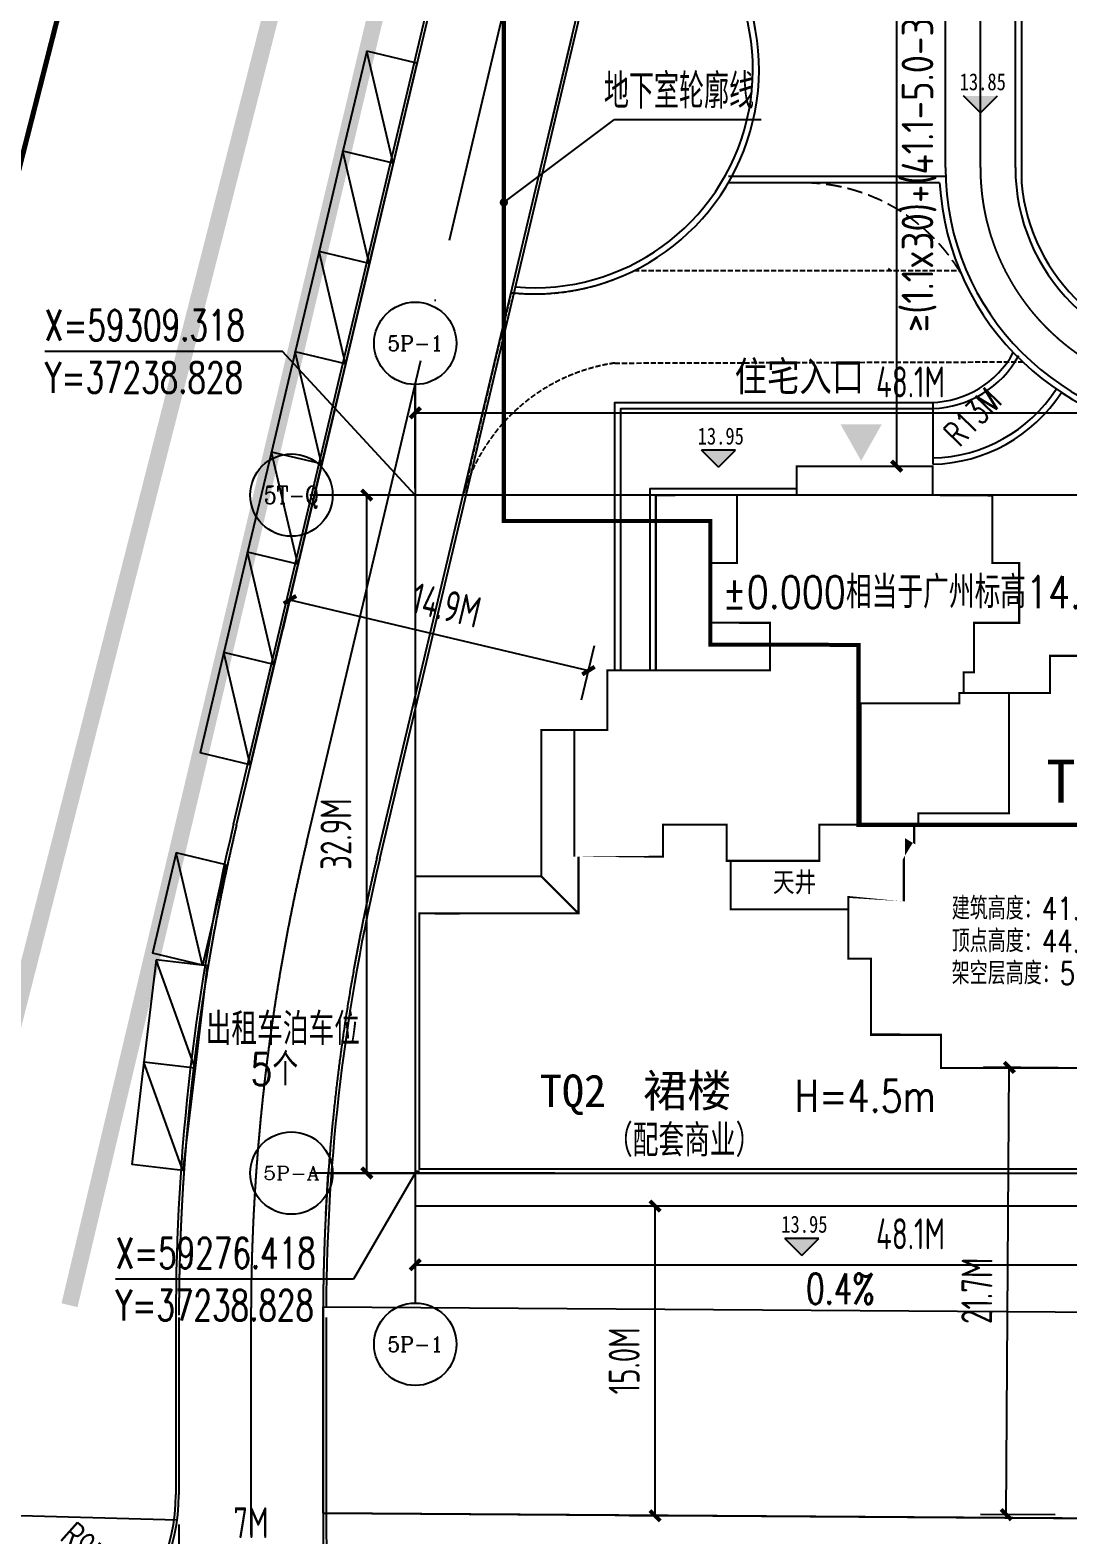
# Model space of a CAD drawing. Extents: x 37173252 to 74842692, y 59158332 to 118813339.
# Drawn here: x 37220122 to 37270520, y 59258859 to 59331882 of the extents above; entities that cross this region are included whole.
import ezdxf
from ezdxf.enums import TextEntityAlignment as Align

# ---------------------------------------------------------------- set-up
doc = ezdxf.new("R2010")
doc.units = 0
doc.header["$LTSCALE"] = 1000
doc.header["$MEASUREMENT"] = 0
for name, pattern in [('ACAD_ISO02W100', [15, 12, -3]), ('ACAD_ISO04W100', [30, 24, -3, 0, -3]), ('DASH', [0.35, 0.25, -0.1]), ('DOTE', [2.4200000000000004, 2, -0.2, 0.02, -0.2])]:
    doc.linetypes.add(name, pattern=pattern)
for name, color, linetype in [('-1-500室外标高', 4, 'Continuous'), ('@PAVE', 9, 'Continuous'), ('@YL', 2, 'Continuous'), ('@填充', 8, 'Continuous'), ('Axis', 6, 'Continuous'), ('AXIS_TEXT', 7, 'Continuous'), ('DIM_COOR', 3, 'Continuous'), ('DIM_LEAD', 3, 'Continuous'), ('DIM_SYMB', 3, 'Continuous'), ('DL_道路中线_支路网_', 4, 'ACAD_ISO04W100'), ('DL_道路红线_干道网_', 6, 'Continuous'), ('DL_道路红线_支路网_', 1, 'Continuous'), ('DOTE', 16, 'Continuous'), ('DXPM', 4, 'Continuous'), ('PUB_DIM', 3, 'Continuous'), ('PUB_TEXT', 7, 'Continuous'), ('RMJM - P1 - P - 120-1$0$文字说明', 7, 'Continuous'), ('SHAPE', 161, 'Continuous'), ('WALL', 4, 'Continuous'), ('入口', 4, 'Continuous'), ('地下轮廓', 5, 'Continuous'), ('屋顶轮廓', 36, 'Continuous'), ('建筑间距退缩', 5, 'Continuous'), ('总图草图2013.08.27$0$花都地段2终极版总图、 - 副本$0$DL_道路红线_干道网_', 6, 'Continuous'), ('总图草图2013_08_27$0$花都地段2', 6, 'Continuous'), ('扑救面', 2, 'Continuous'), ('竖向标高', 1, 'Continuous'), ('车位', 40, 'Continuous'), ('铺地', 5, 'Continuous')]:
    doc.layers.add(name, color=color, linetype=linetype)
doc.styles.add('_DIMFONT', font='gbenor.shx', dxfattribs={"bigfont": 'gbcbig.shx'})
doc.styles.add('_TCH_AXIS', font='COMPLEX', dxfattribs={"bigfont": 'GBCBIG'})
doc.styles.add('_TCH_DIM', font='SIMPLEX', dxfattribs={"bigfont": 'GBCBIG'})
doc.styles.add('_TCH_DIM_T3', font='SIMPLEX', dxfattribs={"width": 0.7058823529411765, "bigfont": 'GBCBIG'})
doc.styles.add('CHINESE', font='', dxfattribs={"width": 0.8})
doc.styles.add('DIM_FONT', font='superos.shx', dxfattribs={"width": 0.8, "bigfont": 'haiwenzw.shx'})
doc.styles.add('DIMST', font='', dxfattribs={"width": 0.8})
doc.styles.add('RMJM - P1 - P - 120-1$0$RMJM_TEXT', font='arial.ttf', dxfattribs={"height": 2.5})
doc.styles.add('text_zheng', font='simplex.shx', dxfattribs={"width": 0.8, "bigfont": 'hztxt.shx'})
doc.styles.get('CHINESE').set_extended_font_data('NSimSun')
doc.styles.get('DIMST').set_extended_font_data('SimSun')
doc.dimstyles.new('_TCH_ARCH&&500', dxfattribs={"dimtxt": 1487.5, "dimasz": 500, "dimexe": 1250, "dimexo": 1500, "dimgap": 631.2500000000001, "dimtad": 1, "dimdec": 0, "dimzin": 0, "dimdsep": 46, "dimtxsty": '_TCH_DIM_T3', "dimblk": 'ARCHTICK', "dimcen": 0.09, "dimclrt": 7, "dimazin": 2, "dimtfac": 1, "dimtdec": 0, "dimtix": 1, "dimtmove": 2, "dimatfit": 3, "dimfxl": 0, "dimtolj": 1, "dimtzin": 0, "dimarcsym": 0})
doc.dimstyles.new('DIMN500', dxfattribs={"dimscale": 5, "dimtxt": 300, "dimasz": 100, "dimexe": 250, "dimexo": 300, "dimgap": 150, "dimtad": 1, "dimdec": 0, "dimzin": 0, "dimdsep": 46, "dimtxsty": 'DIM_FONT', "dimblk": 'ARCHTICK', "dimcen": 0.09, "dimclrt": 7, "dimazin": 2, "dimtfac": 1, "dimtdec": 0, "dimtix": 1, "dimtmove": 2, "dimatfit": 3, "dimldrblk": 'ARCHTICK', "dimfxl": 0, "dimtolj": 1, "dimtzin": 0, "dimarcsym": 0})

# ---------------------------------------------------------------- blocks, each defined once
blk = doc.blocks.new('车位')
at = {"layer": '车位'}
for p, q in [((2126015.363578103, 462726.0883824006), (2126015.363578103, 465226.0883824006)), ((2131015.363578103, 465226.0883824006), (2126015.363578103, 465226.0883824006)), ((2131015.363578111, 462726.0891391188), (2131015.363578103, 465226.0883824006)), ((2131015.363578111, 462726.0891391188), (2126015.363578103, 462726.0883824006))]:
    blk.add_line(p, q, dxfattribs=at)
blk.add_lwpolyline([(2126015.363578103, 462726.0883824006), (2131015.363578111, 465226.0883824006)], dxfattribs=at)
blk = doc.blocks.new('_ArchTick')
at = {"color": 0, "linetype": 'ByBlock', "const_width": 0.4}
blk.add_lwpolyline([(-0.5, -0.5), (0.5, 0.5)], dxfattribs=at)
blk = doc.blocks.new('*D171')
at = {"layer": 'Defpoints', "color": 0}
for p in [(211579.0961868738, 62163.42127856456), (222202.7762888654, 62163.42127856455), (222202.7762888654, 29263.4212811719)]:
    blk.add_point(p, dxfattribs=at)
at = {"layer": 'PUB_DIM', "color": 0, "lineweight": -2}
for p, q in [((220702.7762888654, 62163.42127856455), (210329.0961868738, 62163.42127856456)), ((211579.0961868738, 29263.42128117191), (211579.0961868738, 62163.42127856456)), ((220702.7762888654, 29263.42128117191), (210329.0961868738, 29263.42128117191))]:
    blk.add_line(p, q, dxfattribs=at)
at = {"layer": 'PUB_DIM', "color": 0, "lineweight": -2, "xscale": 500, "yscale": 500, "zscale": 500}
for p, rotation in [((211579.0961868738, 62163.42127856456), 90), ((211579.0961868738, 29263.42128117191), 270)]:
    blk.add_blockref('_ArchTick', p, dxfattribs=dict(at, rotation=rotation))
at = {"layer": 'PUB_DIM', "color": 7, "insert": (210079.0961868738, 45713.42127986826), "char_height": 1500, "attachment_point": 5, "rotation": 90, "style": 'DIM_FONT'}
blk.add_mtext('\\A1;32.9M', dxfattribs=at)
blk = doc.blocks.new('*D172')
at = {"layer": 'Defpoints', "color": 0}
for p in [(262032.7170038074, 66155.61915054792), (213932.7170380801, 60996.82038653697), (262032.7170038074, 60996.82038653697)]:
    blk.add_point(p, dxfattribs=at)
at = {"layer": 'PUB_DIM', "color": 0, "lineweight": -2}
for p, q in [((213932.7170380801, 62496.82038653697), (213932.7170380801, 67405.61915054792)), ((262032.7170038074, 62496.82038653697), (262032.7170038074, 67405.61915054792)), ((213932.7170380801, 66155.61915054792), (262032.7170038074, 66155.61915054792))]:
    blk.add_line(p, q, dxfattribs=at)
at = {"layer": 'PUB_DIM', "color": 0, "lineweight": -2, "xscale": 500, "yscale": 500, "zscale": 500, "rotation": 180}
blk.add_blockref('_ArchTick', (213932.7170380801, 66155.61915054792), dxfattribs=at)
at = {"layer": 'PUB_DIM', "color": 0, "lineweight": -2, "xscale": 500, "yscale": 500, "zscale": 500}
blk.add_blockref('_ArchTick', (262032.7170038074, 66155.61915054792), dxfattribs=at)
at = {"layer": 'PUB_DIM', "color": 7, "insert": (237982.7170209438, 67655.61915054792), "char_height": 1500, "attachment_point": 5, "style": 'DIM_FONT'}
blk.add_mtext('\\A1;48.1M', dxfattribs=at)
blk = doc.blocks.new('*D173')
at = {"layer": 'Defpoints', "color": 0}
for p in [(213932.7170380801, 29520.09449283782), (262032.7170038074, 29520.09449283782), (262032.7170038074, 24814.37482884544)]:
    blk.add_point(p, dxfattribs=at)
at = {"layer": 'PUB_DIM', "color": 0, "lineweight": -2}
for p, q in [((213932.7170380801, 28020.09449283782), (213932.7170380801, 23564.37482884544)), ((262032.7170038074, 28020.09449283782), (262032.7170038074, 23564.37482884544)), ((213932.7170380801, 24814.37482884544), (262032.7170038074, 24814.37482884544))]:
    blk.add_line(p, q, dxfattribs=at)
at = {"layer": 'PUB_DIM', "color": 0, "lineweight": -2, "xscale": 500, "yscale": 500, "zscale": 500, "rotation": 180}
blk.add_blockref('_ArchTick', (213932.7170380801, 24814.37482884544), dxfattribs=at)
at = {"layer": 'PUB_DIM', "color": 0, "lineweight": -2, "xscale": 500, "yscale": 500, "zscale": 500}
blk.add_blockref('_ArchTick', (262032.7170038074, 24814.37482884544), dxfattribs=at)
at = {"layer": 'PUB_DIM', "color": 7, "insert": (237982.7170209438, 26314.37482884544), "char_height": 1500, "attachment_point": 5, "style": 'DIM_FONT'}
blk.add_mtext('\\A1;48.1M', dxfattribs=at)
blk = doc.blocks.new('T4lkx')
at = {"layer": 'SHAPE', "const_width": 100}
for points in [[(239895.6497102808, 104740.1709828681), (236495.6497090003, 104740.1709851908), (236495.6497091865, 107940.1709828145), (236495.6497091865, 108440.1709828145), (235395.6497091865, 108440.1709828145), (235395.6497091856, 111440.1709828145), (238095.6497095488, 111440.1658329928), (238095.6497095581, 114040.1709829083), (238595.6497095581, 114040.1713640532), (238595.6490234975, 114940.1709877053), (233995.6497099306, 114940.1709877053), (233995.6497099316, 113190.1713663686), (229495.5215359163, 113190.1713663686), (229495.5215359163, 114940.1709853782), (226395.6497093728, 114940.1709853782), (226395.6497093718, 113390.170985285), (222095.6497092964, 113390.1709854682), (222095.6497095581, 119540.1709854713), (223695.6497091856, 119540.1709854712), (223695.6497091874, 122440.1709825834), (231595.6497099306, 122440.1709851907), (231595.6497099306, 124740.1709801155), (228695.6497112894, 124740.2292613536), (228695.6497101169, 127440.1709828636), (228695.6497100303, 127640.1709828636), (229995.6497099306, 127640.1709828636), (229995.6497099316, 130940.1709825835), (232895.6496860329, 130940.1709825834), (232895.6496860338, 132340.1709677755), (239495.6497090003, 132340.1709677755), (239495.6497090003, 130940.1709828636), (242395.6497091865, 130940.1709825835), (242395.6497093718, 128140.1709828152), (242395.6497094044, 127640.1709828152), (243695.6497091874, 127640.1709828152), (243695.6497091874, 124740.1709829083), (241495.6497089993, 124740.1709826773), (241495.6497089993, 122340.1709827218), (240995.6497091856, 122340.1709827218), (240995.6497093718, 121340.1709828152), (245195.6497091856, 121340.1709828152), (245195.6497091856, 123140.1709678207), (249695.6497097444, 123140.1709678207), (249695.6497097444, 121340.1709827387), (252595.6497095581, 121340.1709827387), (252595.6497095581, 122890.0862963041), (256895.6497093709, 122890.0862963041), (256895.6497093709, 116740.1709677275), (255295.6497097444, 116740.1709677275), (255295.6497097444, 113840.1709678207), (248895.6497093718, 113840.1713640532), (248895.6497093728, 111440.1709828145), (251595.6497095581, 111440.1717455229), (251595.6497095581, 108640.1709850975), (251595.6497095581, 108440.1709850975), (250495.6497089993, 108440.1709850975), (250495.6496705459, 104740.1709851908), (247095.6497091884, 104740.1709851908), (247095.6497091884, 103140.170987321), (239895.6497091874, 103140.170987321)], [(240795.6497097453, 121340.1709828152), (240795.6497097453, 120840.1709828152), (235995.6497091865, 120840.1711733185), (235995.6497204956, 114940.170982722), (238795.6497096876, 114940.1709877053), (238795.6497096876, 115490.1709828636), (243195.6497085569, 115490.1709827984), (243195.6497107847, 121340.1709828152)]]:
    blk.add_lwpolyline(points, close=True, dxfattribs=at)
at = {"layer": 'SHAPE'}
for points in [[(256898.0663399575, 116951.746879308, 100, 100, 0), (259397.9839430563, 116951.7468792896, 100, 100, 0), (259397.9839430563, 110851.6280429932, 100, 100, 0), (262970.649715744, 110851.6280429931, 100, 100, 0), (262970.649715744, 97439.627937329, 100, 100, 0), (262470.649715744, 97439.627937329, 100, 100, 0), (262470.6496855132, 96439.627937329, 100, 100, 0), (214370.6497197896, 96439.627937329, 100, 100, 0), (214370.6497061625, 112439.627940801, 100, 100, 0), (220495.6497091874, 112439.627940801, 100, 100, 0), (220495.6497091874, 119540.1711733183, 100, 100, 0), (222095.649709559, 119540.1711733183, 0, 0, 0)], [(256898.0663399561, 116751.746879308, 100, 100, 0), (259197.9839430563, 116751.7468792911, 100, 100, 0), (259197.9839430563, 110651.6280429932, 100, 100, 0), (262270.649715744, 110651.6280429931, 100, 100, 0), (262270.649715744, 98239.627937329, 100, 100, 0), (214570.6497180862, 98239.627937329, 100, 100, 0), (214570.6497180862, 110639.627940801, 100, 100, 0), (222295.6497091874, 110639.627940801, 100, 100, 0), (222295.6497091874, 113390.1709853334, 0, 0, 0)]]:
    blk.add_lwpolyline(points, format="xyseb", dxfattribs=at)
at = {"layer": 'SHAPE', "const_width": 100}
for points in [[(220495.6497091874, 112439.627940801), (222295.6497091874, 110639.627940801)], [(262270.649715744, 98239.627937329), (262470.6497399286, 98239.627937329), (262470.6497399286, 97439.627937329)]]:
    blk.add_lwpolyline(points, dxfattribs=at)
blk = doc.blocks.new('*D79')
at = {"layer": 'Defpoints', "color": 0}
for p in [(37225831.38726225, 59411072.95613218), (37234493.33696943, 59409016.46889378), (37199554.03640519, 59261851.70237319)]:
    blk.add_point(p, dxfattribs=at)
at = {"layer": 'PUB_DIM', "color": 0, "lineweight": -2}
for p, q in [((37190892.08669802, 59263908.18961159), (37225831.38726225, 59411072.95613218)), ((37233033.90465456, 59409362.96177729), (37224615.19366653, 59411361.70020177)), ((37198094.60409033, 59262198.1952567), (37189675.8931023, 59264196.93368118))]:
    blk.add_line(p, q, dxfattribs=at)
at = {"layer": 'PUB_DIM', "color": 0, "lineweight": -2, "xscale": 500, "yscale": 500, "zscale": 500}
for p, rotation in [((37225831.38726225, 59411072.95613218), 76.64432631951914), ((37190892.08669802, 59263908.18961159), 256.6443263195191)]:
    blk.add_blockref('_ArchTick', p, dxfattribs=dict(at, rotation=rotation))
at = {"layer": 'PUB_DIM', "color": 7, "insert": (37206902.30466527, 59337837.0657554), "char_height": 1500, "attachment_point": 5, "rotation": 76.64432631951914, "style": 'DIM_FONT'}
blk.add_mtext('\\A1;151.3M', dxfattribs=at)
blk = doc.blocks.new('*D123')
at = {"layer": 'Defpoints', "color": 0}
for p in [(37250471.44377649, 59274817.77043389), (37253139.05744061, 59274817.77043389), (37253139.05744061, 59259791.87496262)]:
    blk.add_point(p, dxfattribs=at)
at = {"layer": 'PUB_DIM', "color": 0, "lineweight": -2}
for p, q in [((37251639.05744061, 59274817.77043389), (37249221.44377649, 59274817.77043389)), ((37250471.44377649, 59259791.87496262), (37250471.44377649, 59274817.77043389)), ((37251639.05744061, 59259791.87496262), (37249221.44377649, 59259791.87496262))]:
    blk.add_line(p, q, dxfattribs=at)
at = {"layer": 'PUB_DIM', "color": 0, "lineweight": -2, "xscale": 500, "yscale": 500, "zscale": 500}
for p, rotation in [((37250471.44377649, 59274817.77043389), 90), ((37250471.44377649, 59259791.87496262), 270)]:
    blk.add_blockref('_ArchTick', p, dxfattribs=dict(at, rotation=rotation))
at = {"layer": 'PUB_DIM', "color": 7, "insert": (37248971.44377647, 59267304.82269827), "char_height": 1500, "attachment_point": 5, "rotation": 90, "style": 'DIM_FONT'}
blk.add_mtext('\\A1;15.0M', dxfattribs=at)
blk = doc.blocks.new('*D124')
at = {"layer": 'Defpoints', "color": 0}
for p in [(37267672.84992249, 59281544.78025973), (37271553.14558683, 59281518.31348389), (37271405.12693032, 59259817.28897711)]:
    blk.add_point(p, dxfattribs=at)
at = {"layer": 'PUB_DIM', "color": 0, "lineweight": -2}
for p, q in [((37270053.18047824, 59281528.54446723), (37266422.87899866, 59281553.30607918)), ((37267524.83126598, 59259843.75575295), (37267672.84992249, 59281544.78025973)), ((37269905.16182173, 59259827.51996045), (37266274.86034215, 59259852.2815724))]:
    blk.add_line(p, q, dxfattribs=at)
at = {"layer": 'PUB_DIM', "color": 0, "lineweight": -2, "xscale": 500, "yscale": 500, "zscale": 500}
for p, rotation in [((37267672.84992249, 59281544.78025973), 89.6092021928025), ((37267524.83126598, 59259843.75575295), 269.6092021928025)]:
    blk.add_blockref('_ArchTick', p, dxfattribs=dict(at, rotation=rotation))
at = {"layer": 'PUB_DIM', "color": 7, "insert": (37266098.87548564, 59270704.49898967), "char_height": 1500, "attachment_point": 5, "rotation": 89.6092021928025, "style": 'DIM_FONT'}
blk.add_mtext('\\A1;21.7M', dxfattribs=at)
blk = doc.blocks.new('*D128')
at = {"layer": 'Defpoints', "color": 0}
for p in [(37232059.04036157, 59301359.47895546), (37247236.93807258, 59300798.43430933), (37246553.14479596, 59297918.31366988)]:
    blk.add_point(p, dxfattribs=at)
at = {"layer": 'PUB_DIM', "color": 0, "lineweight": -2}
for p, q in [((37232405.53610439, 59302818.91059148), (37233031.58009053, 59305455.79262492)), ((37232742.83363818, 59304239.59959491), (37247236.93807258, 59300798.43430933)), ((37246899.64053878, 59299377.7453059), (37247525.68452492, 59302014.62733934))]:
    blk.add_line(p, q, dxfattribs=at)
at = {"layer": 'PUB_DIM', "color": 0, "lineweight": -2, "xscale": 500, "yscale": 500, "zscale": 500}
for p, rotation in [((37232742.83363818, 59304239.59959491), 166.6442140657718), ((37247236.93807258, 59300798.43430933), 346.6442140657718)]:
    blk.add_blockref('_ArchTick', p, dxfattribs=dict(at, rotation=rotation))
at = {"layer": 'PUB_DIM', "color": 7, "insert": (37240336.3815982, 59303978.44858813), "char_height": 1500, "attachment_point": 5, "rotation": 346.6442140657718, "style": 'DIM_FONT'}
blk.add_mtext('\\A1;14.9M', dxfattribs=at)
blk = doc.blocks.new('*D159')
at = {"layer": 'Defpoints', "color": 0}
for p in [(37227348.81749291, 59260866.00637938), (37234348.81749291, 59260866.00637937), (37234348.81749291, 59257949.60869566)]:
    blk.add_point(p, dxfattribs=at)
at = {"layer": 'PUB_DIM', "color": 0, "lineweight": -2}
for p, q in [((37227348.81749291, 59259366.00637938), (37227348.81749291, 59256699.60869566)), ((37234348.81749291, 59259366.00637937), (37234348.81749291, 59256699.60869566)), ((37227348.81749291, 59257949.60869566), (37234348.81749291, 59257949.60869566))]:
    blk.add_line(p, q, dxfattribs=at)
at = {"layer": 'PUB_DIM', "color": 0, "lineweight": -2, "xscale": 500, "yscale": 500, "zscale": 500, "rotation": 180}
blk.add_blockref('_ArchTick', (37227348.81749291, 59257949.60869566), dxfattribs=at)
at = {"layer": 'PUB_DIM', "color": 0, "lineweight": -2, "xscale": 500, "yscale": 500, "zscale": 500}
blk.add_blockref('_ArchTick', (37234348.81749291, 59257949.60869566), dxfattribs=at)
at = {"layer": 'PUB_DIM', "color": 7, "insert": (37230848.81749291, 59259449.60869566), "char_height": 1500, "attachment_point": 5, "style": 'DIM_FONT'}
blk.add_mtext('\\A1;7M', dxfattribs=at)
blk = doc.blocks.new('gdzh')
at = {"layer": 'PUB_TEXT', "style": 'text_zheng', "width": 0.8}
for s, p in [('建筑高度：41.0M', (37262342.91724998, 59367741.58838728)), ('顶点高度：44.7M', (37262342.91724998, 59366162.16232973)), ('架空层高度：5.0M', (37262342.91724998, 59364599.57123986))]:
    blk.add_text(s, height=1093.0626, dxfattribs=at).set_placement(p)
blk = doc.blocks.new('*D267')
at = {"layer": 'Defpoints', "color": 0}
for p in [(37256841.967224, 59361268.22851102), (37262206.52753943, 59361268.22851102), (37256841.967224, 59310718.31346433)]:
    blk.add_point(p, dxfattribs=at)
at = {"layer": 'PUB_DIM', "color": 0, "lineweight": -2}
for p, q in [((37258341.967224, 59361268.22851102), (37263456.52753943, 59361268.22851102)), ((37262206.52753943, 59310718.31346433), (37262206.52753943, 59361268.22851102)), ((37258341.967224, 59310718.31346433), (37263456.52753943, 59310718.31346433))]:
    blk.add_line(p, q, dxfattribs=at)
at = {"layer": 'PUB_DIM', "color": 0, "lineweight": -2, "xscale": 500, "yscale": 500, "zscale": 500}
for p, rotation in [((37262206.52753943, 59361268.22851102), 90), ((37262206.52753943, 59310718.31346433), 270)]:
    blk.add_blockref('_ArchTick', p, dxfattribs=dict(at, rotation=rotation))
at = {"layer": 'PUB_DIM', "color": 7, "insert": (37260831.52753942, 59335993.27098768), "char_height": 1487.5, "attachment_point": 5, "rotation": 90, "style": '_TCH_DIM_T3'}
blk.add_mtext('\\A1;5005M', dxfattribs=at)
blk = doc.blocks.new('T4dwzx')
at = {"layer": 'Axis'}
for p, q in [((213932.7170380801, 64369.04961362568), (213932.7170380801, 67572.15113314235)), ((262032.7170038084, 64369.04961362568), (262032.7170038084, 67572.15113314235))]:
    blk.add_line(p, q, dxfattribs=at)
at = {"layer": 'DOTE', "linetype": 'DOTE', "ltscale": 1000}
for p, q in [((213932.7170380801, 67527.95406595542), (213932.7170380801, 22953.04837664778)), ((262032.7170038074, 67527.95406595542), (262032.7170038074, 22953.04837664778)), ((264967.1511600104, 62163.4212785645), (209917.0816758443, 62163.4212785646)), ((209917.0816758442, 29263.4212811719), (264967.1511600103, 29263.42128117179))]:
    blk.add_line(p, q, dxfattribs=at)
at = {"layer": 'PUB_DIM'}
for p, q in [((213256.1719347871, 62163.42127856462), (208813.6589895058, 62163.42127856463)), ((264922.4192420057, 62163.42127856439), (264967.1511600104, 62163.42127856439)), ((211856.1719347879, 29263.42128117202), (208813.6589895056, 29263.42128117202)), ((262032.7170038084, 26649.55530826192), (262032.7170038074, 22953.04837664778)), ((213932.7170380801, 24649.55530826192), (213932.7170380801, 22953.04837664778))]:
    blk.add_line(p, q, dxfattribs=at)
for centre in [(213932.7170380801, 69527.95406595542), (262032.7170038074, 69527.95406595542), (207917.0816758443, 62163.42127856464), (207917.0816758442, 29263.42128117202), (213932.7170380801, 20953.04837664778), (262032.7170038074, 20953.04837664778)]:
    blk.add_circle(centre, 2000, dxfattribs=at)
at = {"layer": 'AXIS_TEXT', "style": '_TCH_AXIS'}
for s, height, p, p2 in [('5P-1', 736.728736217905, (212582.0476883473, 69159.58969784647), (215283.3863878129, 69159.58969784647)), ('5P-1', 736.728736217905, (260682.0476540746, 69159.58969784647), (263383.3863535402, 69159.58969784647)), ('5P-A', 664.2054009095552, (206557.0420454103, 28931.31858071724), (209277.121306278, 28931.31858071724)), ('5P-1', 736.728736217905, (212582.0476883473, 20584.68400853883), (215283.3863878129, 20584.68400853883)), ('5P-2', 694.6551002506621, (260676.4856176038, 20605.72082652245), (263388.9483900111, 20605.72082652245))]:
    blk.add_text(s, height=height, dxfattribs=at).set_placement(p, p2, align=Align.FIT)
at = {"layer": 'AXIS_TEXT', "style": '_TCH_AXIS', "width": 0.8076923076923013}
blk.add_text('5T-Q', height=855.7602171524121, dxfattribs=at).set_placement((206584.0705683569, 61735.54116998844), (209250.0927833317, 61735.54116998844), align=Align.FIT)
at = {"layer": 'PUB_DIM'}
for p1, p2, distance, text, picture, middle in [((213932.7170380801, 60996.82038653697), (262032.7170038074, 60996.82038653697), 5158.7987640109495, '48.1M', '*D172', (237982.7170209438, 67655.61915054792)), ((222202.7762888654, 29263.4212811719), (222202.7762888654, 62163.42127856455), 10623.680101991602, '32.9M', '*D171', (210079.0961868738, 45713.42127986826)), ((213932.7170380801, 29520.09449283782), (262032.7170038074, 29520.09449283782), -4705.719663992379, '48.1M', '*D173', (237982.7170209438, 26314.37482884544))]:
    dim = blk.add_aligned_dim(p1=p1, p2=p2, distance=distance, text=text, dimstyle='DIMN500', dxfattribs=at)
    dim.commit()
    dim.dimension.update_dxf_attribs({"geometry": picture, "text_midpoint": middle})

msp = doc.modelspace()

# ---------------------------------------------------------------- hatches: boundary and pattern name
at = {"layer": '-1-500室外标高'}
for points in [[(37266268.68091409, 59327862.61002349), (37267093.68091409, 59328687.61002349), (37265443.68091409, 59328687.61002349)], [(37253545.59890294, 59310670.03682721), (37254370.59890294, 59311495.03682721), (37252720.59890294, 59311495.03682721)], [(37257605.46449582, 59272422.78893571), (37258430.46449582, 59273247.78893571), (37256780.46449582, 59273247.78893571)]]:
    msp.add_hatch(color=113, dxfattribs=at).paths.add_polyline_path(points)
at = {"layer": 'DXPM'}
h = msp.add_hatch(dxfattribs=at)
h.set_pattern_fill('ANSI31', color=3, scale=500)
h.set_pattern_definition([(45, (525594.2135760635, 719402.8489548042), (-561.2660075668219, 561.266007566822), [])])
edge = h.paths.add_edge_path()
edge.add_line((37251609.29443296, 59455031.68350083), (37247369.68145239, 59455031.68350083))
edge.add_line((37247369.68145239, 59455031.68350083), (37235793.66509082, 59422077.50074053))
edge.add_line((37235793.66509082, 59422077.50074053), (37218587.28919655, 59357923.23732547))
edge.add_arc((37334491.02620281, 59326837.4893127), 119999.9999230386, 164.9864245769428, 165.7212556637104)
edge.add_line((37218198.15066832, 59356434.23037401), (37200078.01068217, 59285235.74336168))
edge.add_arc((37316370.8862922, 59255639.0022808), 120000.0000010792, 165.7212556635506, 168.3180353469372)
edge.add_line((37198856.49492482, 59279936.48819627), (37185751.64689524, 59216555.10604323))
edge.add_line((37185751.64689524, 59216555.10604323), (37185751.64689524, 59196799.97575283))
edge.add_line((37185751.64689524, 59196799.97575283), (37202773.64130298, 59279126.57199655))
edge.add_arc((37316370.88628353, 59255639.00228001), 115999.9999929291, 165.7212556634007, 168.3180353469914, ccw=False)
edge.add_line((37203954.43986844, 59284249.18532316), (37222074.57986048, 59355447.67235776))
edge.add_arc((37334491.0260864, 59326837.48936308), 115999.9997976466, 164.9864245766201, 165.7212556635539, ccw=False)
edge.add_line((37222450.74710411, 59356887.04574291), (37239617.84555823, 59420894.86255683))
edge.add_line((37239617.84555823, 59420894.86255683), (37251609.29443296, 59455031.68350083))

# ---------------------------------------------------------------- linework, layer by layer
at = {"layer": '-1-500室外标高', "color": 113}
for p, q in [((37266268.68091409, 59327862.61002349), (37265443.68091409, 59328687.61002349)), ((37266268.68091409, 59327862.61002349), (37267093.68091409, 59328687.61002349)), ((37253545.59890294, 59310670.03682721), (37252720.59890294, 59311495.03682721)), ((37254370.59890294, 59311495.03682721), (37252720.59890294, 59311495.03682721)), ((37253545.59890294, 59310670.03682721), (37254370.59890294, 59311495.03682721)), ((37257605.46449582, 59272422.78893571), (37256780.46449582, 59273247.78893571)), ((37258430.46449582, 59273247.78893571), (37256780.46449582, 59273247.78893571)), ((37257605.46449582, 59272422.78893571), (37258430.46449582, 59273247.78893571))]:
    msp.add_line(p, q, dxfattribs=at)
at = {"color": 3, "const_width": 800}
msp.add_lwpolyline([(37222037.33951528, 59270004.2466075), (37254553.7010559, 59406962.37035752), (37270640.79804713, 59455031.68350083)], dxfattribs=at)
at = {"layer": '@PAVE', "color": 8}
for points in [[(37263953.16535012, 59313519.29526088, 0.2667120045463536), (37268129.91555491, 59316088.8299645)], [(37263947.30761859, 59311118.44109984, 0.2491349104630736), (37269951.74195856, 59314460.15394828, 0.2491349104630736)]]:
    msp.add_lwpolyline(points, format="xyb", dxfattribs=at)
at = {"layer": '@YL', "color": 8}
for p, q in [((37264568.68091409, 59325209.66605668), (37264568.68091409, 59334087.4938293)), ((37267968.6809141, 59325209.65635765), (37267968.68091409, 59334087.4938293))]:
    msp.add_line(p, q, dxfattribs=at)
at = {"layer": '@YL'}
for points in [[(37268268.68091409, 59334087.4938293), (37268268.68091409, 59324475.8338435)], [(37264289.40935198, 59324475.8338435), (37254029.9278967, 59324475.8338435)], [(37248512.05970146, 59311318.31348304), (37248512.05970146, 59313818.50026633)], [(37248512.05970146, 59300818.31348288), (37248512.05970146, 59313818.50026633), (37263953.16535012, 59313818.49826722)], [(37258053.71490362, 59313818.49826722), (37263953.16535012, 59313818.49826722), (37263953.16535012, 59310818.49826722)], [(37254453.14560118, 59309318.31348304), (37250512.05970146, 59309318.31348304), (37250512.05961651, 59300818.26427023)], [(37250512.05970146, 59300818.28887785), (37250512.05970146, 59309318.31348304)], [(37250512.05970146, 59309318.31348304), (37251453.14560118, 59309318.31348304)], [(37239769.26456037, 59289017.77045887), (37240969.26456039, 59289017.77045919)], [(37234479.24925801, 59274417.77043696), (37234604.17477487, 59276417.7704375)], [(37234604.17477487, 59276417.7704375), (37238828.14559741, 59276417.77045576)], [(37238828.14561104, 59276417.7704375), (37234604.17477487, 59276417.7704375)], [(37369454.00407649, 59268998.744937), (37358747.7021396, 59259071.53800904), (37234348.59117768, 59259920.04123382), (37234350.20831899, 59269920.26286779), (37369454.0040805, 59268998.74494072)]]:
    msp.add_lwpolyline(points, dxfattribs=at)
at = {"layer": '@YL', "color": 8}
for points in [[(37264568.68091409, 59324775.8338435), (37254029.9278967, 59324775.8338435)], [(37248812.05970146, 59300818.31348288), (37248812.05970146, 59313518.50022749), (37263953.16531128, 59313518.49826722)], [(37257353.14556366, 59309618.31348304), (37250212.05970445, 59309618.31348304), (37250212.05961651, 59300818.26427323)]]:
    msp.add_lwpolyline(points, dxfattribs=at)
at = {"layer": '@YL'}
for points in [[(37263894.60023376, 59313817.92659371, 0.2695816992329069), (37267866.35167648, 59316232.12714517, 0.2534984404820013)], [(37263953.16399468, 59310818.49826719, 0.2491349104631488), (37270203.56217441, 59314297.10003423, 0.2491349104631488)]]:
    msp.add_lwpolyline(points, format="xyb", dxfattribs=at)
at = {"layer": '@YL', "extrusion": (-0.00356103813364812, 0.02351838895667008, 0.9997170621672381)}
msp.add_arc((-45707093.51721061, -53070465.63730805, 1262873.480572978), 10892.85000000219, 76.12560061056, 239.9539919709087, dxfattribs=at)
at = {"layer": '@YL', "color": 8, "extrusion": (-0.00356103813364812, 0.02351838895667008, 0.9997170621672381)}
msp.add_arc((-45707093.51721062, -53070465.63730806, 1262873.480572978), 10592.85000000219, 76.35619758962913, 239.7233949918268, dxfattribs=at)
at = {"layer": '@YL', "color": 8}
for radius, start in [(12700, 180), (9300, 180.0000597541028)]:
    msp.add_arc((37277268.68091409, 59325209.66605668), radius, start, 270, dxfattribs=at)
at = {"layer": '@YL'}
for centre, radius, start, end in [((37277268.6809141, 59325209.66605668), 13000.00000000802, 183.2359884660619, 269.9999999999671), ((37277293.25627226, 59325268.99621966), 9059.363495872052, 185.0227718382888, 269.8445734039686)]:
    msp.add_arc(centre, radius, start, end, dxfattribs=at)
at = {"layer": '@填充'}
msp.add_lwpolyline([(37246431.07879896, 59331589.09570916), (37245357.23433805, 59327069.94709661)], dxfattribs=at)
at = {"layer": 'DIM_COOR', "color": 3}
for p, q in [((37232386.68997415, 59316291.71472245), (37220836.68997415, 59316291.71472245)), ((37238828.14559741, 59309318.31347915), (37232386.68997415, 59316291.71472245)), ((37238828.14561104, 59276417.7704375), (37235825.14634544, 59271268.17310074)), ((37235825.14634544, 59271268.17310074), (37224275.14634544, 59271268.17310074))]:
    msp.add_line(p, q, dxfattribs=at)
at = {"layer": 'DIM_LEAD'}
for p, q in [((37243128.62157898, 59323521.22352821), (37248499.99188159, 59327548.95990441)), ((37248499.99188159, 59327548.95990441), (37255624.54043385, 59327548.95990441))]:
    msp.add_line(p, q, dxfattribs=at)
at = {"layer": 'DIM_LEAD', "const_width": 200}
msp.add_lwpolyline([(37243048.61592156, 59323461.23107219, 1), (37243208.6272364, 59323581.21598424, 1)], format="xyb", close=True, dxfattribs=at)
at = {"layer": 'DIM_SYMB'}
msp.add_lwpolyline([(37259506.27028713, 59269532.67403563, 0, 0, 0), (37259506.27028713, 59265531.6766452, 400.0000000000001, 0, 0), (37259506.27028713, 59264031.6766452, 0, 0, 0)], format="xyseb", dxfattribs=at)
at = {"layer": 'DL_道路中线_支路网_', "color": 8}
for p, q in [((37233553.37509179, 59292501.87916245), (37253868.0428572, 59378066.76538743)), ((37266268.68091409, 59325209.65884729), (37266268.68091409, 59334087.4938293))]:
    msp.add_line(p, q, dxfattribs=at)
msp.add_lwpolyline([(37230848.81749291, 59269402.16297431), (37230848.8174929, 59258858.62910893)], dxfattribs=at)
for centre, radius, start, end in [((37277268.68091409, 59325209.66605668), 11000, 180.0000375515651, 270), ((37330848.81749291, 59269402.16297431), 100000, 166.6442141430104, 180)]:
    msp.add_arc(centre, radius, start, end, dxfattribs=at)
at = {"layer": 'DL_道路中线_支路网_'}
for centre, radius in [((37330848.81749291, 59269402.16297434), 103500), ((37330848.81749291, 59269402.16297431), 96500)]:
    msp.add_arc(centre, radius, 166.6442141430104, 180, dxfattribs=at)
at = {"layer": 'DL_道路红线_干道网_', "color": 8}
for p, q in [((37209665.62801071, 59260088.39914797), (37227263.37607782, 59259583.69156599)), ((37234348.8174929, 59259920.03969017), (37358747.70214892, 59259071.53801773))]:
    msp.add_line(p, q, dxfattribs=at)
at = {"layer": 'DL_道路红线_支路网_', "color": 8}
for p, q in [((37230002.09144416, 59293345.01880332), (37250079.37668317, 59377910.05560443)), ((37237104.65873943, 59291658.73952158), (37257419.32650484, 59377223.62574656))]:
    msp.add_line(p, q, dxfattribs=at)
at = {"layer": 'DL_道路红线_支路网_', "color": 4}
for p, q in [((37230148.03460777, 59293310.36922904), (37250225.31984677, 59377875.40603015)), ((37236958.71557583, 59291693.38909586), (37257273.38334124, 59377258.27532084))]:
    msp.add_line(p, q, dxfattribs=at)
at = {"layer": 'DL_道路红线_支路网_', "color": 8}
for points in [[(37227198.81749291, 59269402.16297434), (37227198.81749291, 59260820.88404745)], [(37234498.81749291, 59269402.16297431), (37234498.8174929, 59258858.62910893)]]:
    msp.add_lwpolyline(points, dxfattribs=at)
at = {"layer": 'DL_道路红线_支路网_', "color": 4}
for points in [[(37227348.81749291, 59269402.16297434), (37227348.81749291, 59260820.88404745)], [(37234348.81749291, 59269402.16297431), (37234348.8174929, 59258858.62910893)]]:
    msp.add_lwpolyline(points, dxfattribs=at)
at = {"layer": 'DL_道路红线_支路网_', "color": 8}
for centre, radius, start, end in [((37330848.81749291, 59269402.16297434), 103650, 166.6442141430104, 180), ((37330848.81749367, 59269402.16297422), 96350.00000076274, 166.6442141430642, 179.6925120892613), ((37218348.81749291, 59260820.88404745), 8850, 260.1079847009883, 0), ((37243348.8174929, 59258858.62910892), 8850, 180, 269.6092021469956)]:
    msp.add_arc(centre, radius, start, end, dxfattribs=at)
at = {"layer": 'DL_道路红线_支路网_', "color": 4}
for centre, start, end in [((37218348.81749291, 59260820.88404745), 260.1079847009883, 0), ((37243348.8174929, 59258858.62910892), 180, 269.6092021469956)]:
    msp.add_arc(centre, 9000, start, end, dxfattribs=at)
at = {"layer": 'DXPM', "const_width": 800, "elevation": 125.0959893563495, "flags": 128}
msp.add_lwpolyline([(37193136.44962546, 59163331.68350083), (37218069.99205507, 59278761.46817674), (37248122.37703814, 59396511.20677557), (37253656.0407895, 59418192.92889395), (37254132.86447288, 59419490.47222032), (37256827.23146047, 59426814.36025514), (37267196.29123616, 59455031.68350083)], dxfattribs=at)
at = {"layer": 'DXPM', "linetype": 'ACAD_ISO02W100', "ltscale": 0.3, "const_width": 250, "elevation": 125.0959893563495, "flags": 128}
msp.add_lwpolyline([(37185751.64689524, 59176506.45215245), (37208334.64985932, 59281054.41908642), (37238432.97555161, 59398984.16025444), (37244093.21070267, 59421161.80804535), (37244746.57695628, 59422939.76298233), (37247442.17674101, 59430267.00388237), (37256542.48860583, 59455031.68350083)], dxfattribs=at)
at = {"layer": 'PUB_DIM'}
msp.add_lwpolyline([(37265335.27488591, 59310970.84399612, 0, 0, 0), (37268681.20890626, 59314412.46069928, 264, 0, 0), (37269238.86457632, 59314986.06348313, 0, 0, 0)], format="xyseb", dxfattribs=at)
at = {"layer": 'SHAPE', "const_width": 100}
msp.add_lwpolyline([(37254137.00335456, 59291568.42113754), (37254137.00335704, 59289217.87822527), (37259837.36553917, 59289217.87822527), (37259837.36553917, 59289217.87822527)], dxfattribs=at)
at = {"layer": 'WALL', "color": 5}
msp.add_line((37238828.14560699, 59276517.77044102), (37239028.14560699, 59276517.77044102), dxfattribs=at)
at = {"layer": '入口'}
msp.add_lwpolyline([(37260478.02963467, 59310979.29910316, 0, 2000, 0), (37260478.02963467, 59312750.59215961, 2000, 2000, 0)], format="xyseb", dxfattribs=at)
at = {"layer": '地下轮廓', "linetype": 'DASH', "ltscale": 3, "const_width": 200}
msp.add_lwpolyline([(37351228.62157609, 59402363.27329619), (37262628.62158249, 59402363.27329619), (37262628.62158249, 59378118.39863404), (37271529.49825528, 59378118.39863404), (37271529.49825528, 59353863.2732898), (37246999.97923134, 59353863.2732898), (37243128.62157843, 59337627.87866332), (37243128.62157962, 59308063.27328671), (37253153.14559178, 59308063.27328671), (37253153.14559178, 59302063.27328894), (37260353.14559403, 59302063.27328918), (37260353.14559536, 59293318.26478242), (37295952.34128194, 59293318.26478243), (37295953.03053988, 59292218.25986616), (37324852.850707, 59292218.25986615)], dxfattribs=at)
at = {"layer": '总图草图2013.08.27$0$花都地段2终极版总图、 - 副本$0$DL_道路红线_干道网_', "color": 1}
for p, q in [((37240605.48848052, 59259877.36409919), (37358755.59219091, 59259071.48419247)), ((37240605.48848064, 59259877.36409976), (37358755.59219103, 59259071.48419304))]:
    msp.add_line(p, q, dxfattribs=at)
at = {"layer": '总图草图2013_08_27$0$花都地段2', "color": 1}
for p, q in [((37240597.59845874, 59259877.41792429), (37358747.70216913, 59259071.53801757)), ((37240597.59845874, 59259877.41792429), (37358747.70216914, 59259071.53801757)), ((37240597.59845862, 59259877.41792372), (37358747.702169, 59259071.538017)), ((37240597.59845874, 59259877.41792429), (37358747.70216912, 59259071.53801757)), ((37240605.48848052, 59259877.36409919), (37358755.59219091, 59259071.48419247)), ((37240605.48848064, 59259877.36409976), (37358755.59219103, 59259071.48419304))]:
    msp.add_line(p, q, dxfattribs=at)
at = {"layer": '扑救面', "color": 8, "linetype": 'DASH', "ltscale": 3}
msp.add_lwpolyline([(37265321.35831293, 59320085.07020295, 0.2640886561574159), (37257590.42135731, 59324475.8338435), (37257590.42135731, 59324475.8338435)], format="xyb", dxfattribs=at)
at = {"layer": '扑救面', "color": 8, "linetype": 'DASH'}
msp.add_lwpolyline([(37249454.75386883, 59320209.66605668), (37265268.68091409, 59320209.66605668)], dxfattribs=at)
for points in [[(37248512.05970146, 59319797.68369354), (37248512.05970146, 59319797.68369357, -0.1179790250884515), (37243475.20459785, 59319140.68226326), (37241185.55340695, 59309421.55616764)], [(37241185.55340695, 59309421.55616764, -0.2903994655605568), (37248512.05970146, 59315723.6951027), (37268315.61342473, 59315784.03172625)], [(37241185.55340695, 59309421.55616764, -0.2903994655611088), (37248512.05970146, 59315723.69510268)]]:
    msp.add_lwpolyline(points, format="xyb", dxfattribs=at)
at = {"layer": '扑救面'}
for points in [[(37251453.14560118, 59309318.31348304), (37250512.05970146, 59309318.31348304)], [(37248712.0596875, 59300818.26427224), (37250312.05971542, 59300818.31348347)]]:
    msp.add_lwpolyline(points, dxfattribs=at)
at = {"layer": '铺地'}
msp.add_line((37261970.02067231, 59320186.75109956), (37261814.01760719, 59320311.90318174), dxfattribs=at)

# ---------------------------------------------------------------- block references
for name, p in [('T4dwzx', (37024895.42855933, 59247154.89220058)), ('gdzh', (2535.489039242268, -79028.55052274466))]:
    msp.add_blockref(name, p)
at = {"layer": '屋顶轮廓'}
msp.add_blockref('T4lkx', (37024457.49587763, 59178378.14249656), dxfattribs=at)
at = {"layer": '车位'}
for p, rotation in [((37195880.58136066, 57150035.19989573), 76.61850932683629), ((37194723.41317351, 57145170.94642919), 76.61850932683629), ((37193566.24498637, 57140306.69296266), 76.61850932683629), ((37192409.07679923, 57135442.43949614), 76.61850932683629), ((37191251.90861208, 57130578.1860296), 76.61850932683629), ((37190094.74042494, 57125713.93256307), 76.61850932683629), ((37188937.5722378, 57120849.67909654), 76.61850932683629), ((37186623.23586351, 57111121.17216347), 76.61850932683629), ((37437529.27401988, 57115814.38436669), 83.24377988112981), ((37436941.04799078, 57110849.10591138), 83.24377988112981)]:
    msp.add_blockref('车位', p, dxfattribs=dict(at, rotation=rotation))

# ---------------------------------------------------------------- texts
at = {"layer": '-1-500室外标高', "color": 113, "style": 'DIMST', "width": 0.8}
for s, p in [('13.85', (37265262.96662836, 59328962.61002349)), ('13.95', (37252539.88461721, 59311770.03682721)), ('13.95', (37256599.75021008, 59273522.78893571))]:
    msp.add_text(s, height=825.0000000000001, dxfattribs=at).set_placement(p)
at = {"layer": 'PUB_DIM', "color": 7, "style": '_TCH_DIM', "width": 0.7058823529411765}
for s, rotation, p in [('R13M', 45.80763312462062, (37265252.01596363, 59311609.66552978)), ('R9M', 318.2819610021705, (37221521.30659252, 59258669.06204902))]:
    msp.add_text(s, height=1190, rotation=rotation, dxfattribs=at).set_placement(p)
at = {"layer": 'PUB_TEXT', "style": '_TCH_DIM'}
msp.add_text('地下室轮廓线', height=1687.943262411347, dxfattribs=at).set_placement((37247987.8383062, 59328073.95990441))
at = {"layer": 'PUB_TEXT'}
for s, height, style, width, p in [('X=59309.318', 1487.5, '_TCH_DIM', 0.7058823529411765, (37220836.68997415, 59316816.71472245)), ('Y=37238.828', 1487.5, '_TCH_DIM', 0.7058823529411765, (37220836.68997415, 59314279.21472245)), ('±0.000相当于广州标高14.10', 1561.518, 'text_zheng', 0.8, (37253744.8881867, 59303827.74745987)), ('出租车泊车位', 1561.518, 'text_zheng', 0.8, (37228647.04053593, 59282625.97239381)), ('5个', 1561.518, 'text_zheng', 0.8, (37230819.28376949, 59280677.53481531)), ('H=4.5m', 1561.518, 'text_zheng', 0.8, (37257251.15921199, 59279384.72930604)), ('（配套商业）', 1561.518, 'text_zheng', 0.8, (37248137.23380017, 59277218.9343397)), ('X=59276.418', 1487.5, '_TCH_DIM', 0.7058823529411765, (37224275.14634544, 59271793.17310074)), ('0.4%', 1487.5, '_TCH_DIM', 0.7058823529411765, (37257806.27028713, 59270057.67403563)), ('Y=37238.828', 1487.5, '_TCH_DIM', 0.7058823529411765, (37224275.14634544, 59269255.67310074))]:
    msp.add_text(s, height=height, dxfattribs=dict(at, style=style, width=width)).set_placement(p)
at = {"layer": 'RMJM - P1 - P - 120-1$0$文字说明', "attachment_point": 3, "style": 'RMJM - P1 - P - 120-1$0$RMJM_TEXT'}
for s, insert, char_height, width in [('{\\fSimSun|b0|i0|c134|p2;T4栋}', (37275189.94775482, 59296486.39600876), 2100, 7088.324009370805), ('{\\fSimSun|b0|i0|c134|p2;TQ2}', (37248093.88911843, 59281200.17711397), 1575, 10913.1821339488), ('{\\fSimSun|b0|i0|c134|p2;裙楼}', (37254183.21387617, 59281200.17711397), 1575, 10913.1821339488)]:
    msp.add_mtext(s, dxfattribs=dict(at, insert=insert, char_height=char_height, width=width))
at = {"layer": '建筑间距退缩', "color": 7, "linetype": 'ByBlock', "ltscale": 10, "insert": (37263289.95294936, 59329780.83280455), "char_height": 1536, "attachment_point": 5, "rotation": 90, "style": '_DIMFONT'}
msp.add_mtext('\\A1;≥(1.1x30)+(41.1-5.0-30)0.8=37.88米', dxfattribs=at)
at = {"layer": '竖向标高', "color": 1, "attachment_point": 3, "style": 'CHINESE'}
for s, insert, char_height, width in [('{\\fSimSun|b0|i0|c134|p2;住宅入口}', (37260622.66480833, 59315797.28194453), 1440, 45885.90983266533), ('{\\fSimSun|b0|i0|c134|p2;天井}', (37258291.84687218, 59291021.37080735), 960, 30590.60655511021)]:
    msp.add_mtext(s, dxfattribs=dict(at, insert=insert, char_height=char_height, width=width))

# ---------------------------------------------------------------- dimensions: what is measured, and where the dimension line sits
at = {"layer": 'PUB_DIM'}
for p1, p2, distance, text, dimstyle, picture, middle in [((37199554.03640519, 59261851.7023732), (37234493.33696943, 59409016.46889379), 8902.725003693553, '151.3M', 'DIMN500', '*D79', (37206902.30466527, 59337837.0657554)), ((37256841.967224, 59310718.31346433), (37256841.967224, 59361268.22851102), -5364.560315430164, '5005M', '_TCH_ARCH&&500', '*D267', (37260831.52753942, 59335993.27098768)), ((37232059.04036157, 59301359.47895546), (37246553.14479596, 59297918.31366988), 2960.1804240510824, '14.9M', 'DIMN500', '*D128', (37240336.3815982, 59303978.44858813)), ((37271405.12693031, 59259817.2889771), (37271553.14558682, 59281518.31348388), 3880.3859257561003, '21.7M', 'DIMN500', '*D124', (37266098.87548564, 59270704.49898967)), ((37253139.05744061, 59259791.87496262), (37253139.05744061, 59274817.77043389), 2667.6136641204357, '15.0M', 'DIMN500', '*D123', (37248971.44377647, 59267304.82269827)), ((37227348.81749291, 59260866.00637938), (37234348.81749291, 59260866.00637937), -2916.39768370986, '7M', 'DIMN500', '*D159', (37230848.81749291, 59259449.60869566))]:
    dim = msp.add_aligned_dim(p1=p1, p2=p2, distance=distance, text=text, dimstyle=dimstyle, dxfattribs=at)
    dim.commit()
    dim.dimension.update_dxf_attribs({"geometry": picture, "text_midpoint": middle})

doc.saveas('drawing.dxf')
